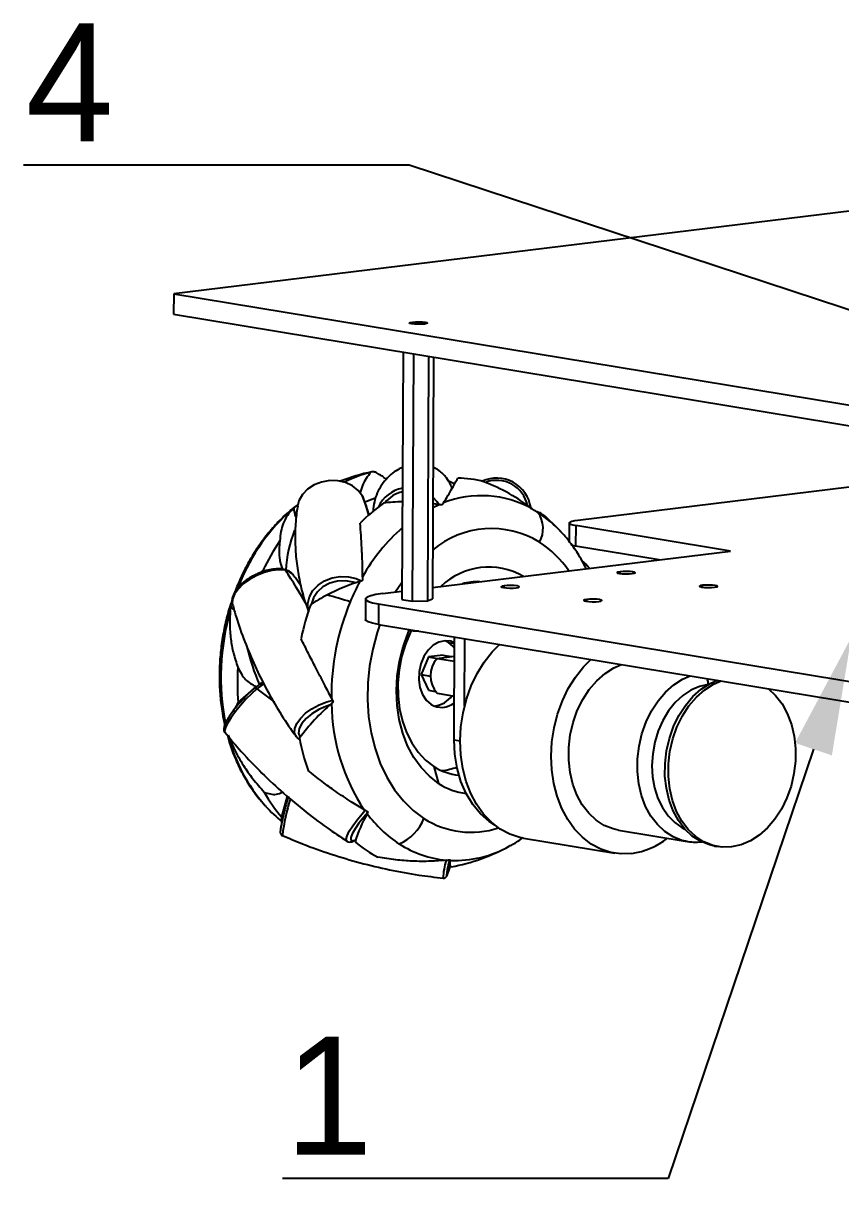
# Model space of a CAD drawing. Header units: inches. Extents: x 2.48 to 6.21, y 4.28 to 6.18.
# Drawn here: x 2.484 to 3.729, y 4.401 to 6.182 of the extents above; entities that cross this region are included whole.
import ezdxf
from ezdxf import colors
from ezdxf.entities.mleader import LeaderData, LeaderLine
from ezdxf.math import Vec2, Vec3

# ---------------------------------------------------------------- set-up
doc = ezdxf.new("R2010")
doc.units = ezdxf.units.IN
doc.header["$MEASUREMENT"] = 0

msp = doc.modelspace()

# ---------------------------------------------------------------- linework, layer by layer
at = {"color": 7, "linetype": 'Continuous', "lineweight": 25}
for p, q in [((4.4775, 5.9855), (2.7129, 5.7697)), ((2.7129, 5.7697), (2.7127, 5.7385)), ((2.7129, 5.7697), (4.1784, 5.528)), ((2.7127, 5.7385), (4.1783, 5.4968)), ((3.0624, 5.6809), (3.0606, 5.3037)), ((3.0781, 5.6783), (3.0763, 5.3011)), ((3.1012, 5.6745), (3.0995, 5.3017)), ((3.1086, 5.6732), (3.1069, 5.3048)), ((3.8579, 5.4892), (3.3285, 5.4244)), ((2.903, 5.4491), (2.8955, 5.4433)), ((2.9018, 5.4479), (2.8991, 5.4461)), ((3.0022, 5.4572), (3.0003, 5.4613)), ((3.1088, 5.4499), (3.1174, 5.4485)), ((3.3153, 5.4203), (3.3152, 5.392)), ((3.3253, 5.4165), (3.3251, 5.3853)), ((3.5608, 5.3776), (3.3253, 5.4165)), ((3.107, 5.3221), (3.5608, 5.3776)), ((3.4522, 5.3644), (3.3251, 5.3853)), ((2.8534, 5.3476), (2.8487, 5.3481)), ((3.1701, 5.3299), (3.1684, 5.3307)), ((3.0314, 5.3129), (3.0606, 5.3165)), ((2.8028, 5.2971), (2.8014, 5.2951)), ((3.005, 5.3046), (3.0049, 5.2735)), ((3.0249, 5.2971), (3.0248, 5.2659)), ((3.0249, 5.2971), (3.8624, 5.1589)), ((3.0606, 5.3037), (3.0763, 5.3011)), ((3.0763, 5.3011), (3.0995, 5.3017)), ((3.0995, 5.3017), (3.1069, 5.3048)), ((3.0248, 5.2659), (3.8623, 5.1278)), ((3.0717, 5.2582), (3.0717, 5.2576)), ((3.1313, 5.2384), (3.1263, 5.241)), ((3.1401, 5.0901), (3.1408, 5.2468)), ((3.156, 5.1416), (3.1565, 5.2442)), ((3.1232, 5.2189), (3.1011, 5.2162)), ((3.1173, 5.2145), (3.1407, 5.2173)), ((3.1231, 5.2189), (3.1362, 5.2168)), ((3.1232, 5.2189), (3.1232, 5.2189)), ((3.1011, 5.2162), (3.0899, 5.1895)), ((3.1011, 5.2162), (3.1142, 5.214)), ((3.1142, 5.2141), (3.1173, 5.2145)), ((3.1142, 5.2141), (3.1406, 5.2097)), ((3.0899, 5.1895), (3.1041, 5.1872)), ((3.0899, 5.1895), (3.1008, 5.1655)), ((2.8384, 5.171), (2.8108, 5.1466)), ((2.8491, 5.1778), (2.8436, 5.1739)), ((3.1008, 5.1656), (3.1113, 5.1638)), ((3.1008, 5.1655), (3.1009, 5.1655)), ((3.114, 5.1611), (3.1404, 5.1567)), ((3.109, 5.0495), (3.1164, 5.0236)), ((2.8858, 5.0041), (2.8773, 4.9725)), ((2.8867, 5.0033), (2.8851, 4.9976)), ((3.3903, 4.9523), (3.495, 4.935)), ((3.2458, 4.9402), (3.3846, 4.9173)), ((3.495, 4.935), (3.4932, 4.9353)), ((3.2258, 4.9287), (3.2239, 4.9277)), ((3.5369, 4.9281), (3.5421, 4.9272))]:
    msp.add_line(p, q, dxfattribs=at)
at = {"color": 8, "linetype": 'Continuous', "lineweight": 25}
for p, q in [((3.0766, 5.7266), (3.0766, 5.7237)), ((2.9019, 5.4483), (2.8991, 5.4461)), ((3.1075, 5.444), (3.1174, 5.4485)), ((3.1088, 5.4499), (3.1076, 5.4514)), ((3.0167, 5.4419), (3.0167, 5.4384)), ((3.3929, 5.3433), (3.3929, 5.3462)), ((3.2164, 5.3217), (3.2164, 5.3246)), ((3.5185, 5.3226), (3.5185, 5.3255)), ((2.8022, 5.2974), (2.8014, 5.2951)), ((3.342, 5.301), (3.342, 5.3039)), ((3.0747, 5.2564), (3.0747, 5.2577)), ((3.1313, 5.2384), (3.1408, 5.2369)), ((3.1401, 5.0901), (3.1492, 5.0886)), ((2.8856, 4.9992), (2.8862, 4.9991))]:
    msp.add_line(p, q, dxfattribs=at)
at = {"color": 7, "linetype": 'Continuous', "lineweight": 25, "flags": 128}
for points in [[(3.0949, 5.7236), (3.0903, 5.7232), (3.0849, 5.7232), (3.0797, 5.7234), (3.0754, 5.7239), (3.0727, 5.7245), (3.072, 5.7253), (3.0733, 5.726), (3.0766, 5.7266)], [(3.0766, 5.7266), (3.0812, 5.727), (3.0865, 5.7271), (3.0917, 5.7269), (3.096, 5.7264), (3.0987, 5.7257), (3.0995, 5.7249), (3.0981, 5.7242), (3.0949, 5.7236)], [(3.0003, 5.4613), (2.994, 5.4699), (2.9854, 5.4769), (2.9748, 5.4819), (2.9629, 5.4846), (2.9505, 5.485), (2.9382, 5.4828), (2.9267, 5.4784), (2.9168, 5.4718), (2.909, 5.4636), (2.9037, 5.4542), (2.9015, 5.4461)], [(3.1076, 5.4597), (3.1135, 5.4529), (3.1166, 5.4481)], [(3.3285, 5.4244), (3.3233, 5.4236), (3.3192, 5.4227), (3.3166, 5.4217), (3.3154, 5.4206), (3.3157, 5.4195), (3.3175, 5.4184), (3.3207, 5.4174), (3.3253, 5.4165)], [(3.3251, 5.3853), (3.3206, 5.3862), (3.3186, 5.3868)], [(2.8487, 5.3481), (2.8462, 5.3458), (2.8456, 5.3452)], [(2.8954, 5.341), (2.8952, 5.3413), (2.8947, 5.3419)], [(3.3929, 5.3462), (3.3896, 5.3456), (3.3883, 5.3449), (3.389, 5.3441), (3.3917, 5.3434), (3.396, 5.343), (3.4012, 5.3427), (3.4066, 5.3428), (3.4112, 5.3432)], [(3.4112, 5.3432), (3.4144, 5.3438), (3.4158, 5.3445), (3.415, 5.3453), (3.4123, 5.346), (3.408, 5.3464), (3.4028, 5.3467), (3.3975, 5.3466), (3.3929, 5.3462)], [(3.2164, 5.3246), (3.2132, 5.324), (3.2118, 5.3233), (3.2125, 5.3225), (3.2153, 5.3219), (3.2196, 5.3214), (3.2248, 5.3212), (3.2301, 5.3212), (3.2347, 5.3216)], [(3.2347, 5.3216), (3.238, 5.3222), (3.2393, 5.3229), (3.2386, 5.3237), (3.2359, 5.3244), (3.2316, 5.3249), (3.2264, 5.3251), (3.221, 5.325), (3.2164, 5.3246)], [(3.5185, 5.3255), (3.5152, 5.3249), (3.5139, 5.3242), (3.5146, 5.3234), (3.5174, 5.3227), (3.5216, 5.3222), (3.5269, 5.322), (3.5322, 5.3221), (3.5368, 5.3225)], [(3.5368, 5.3225), (3.5401, 5.3231), (3.5414, 5.3238), (3.5407, 5.3246), (3.5379, 5.3252), (3.5337, 5.3257), (3.5285, 5.3259), (3.5231, 5.3259), (3.5185, 5.3255)], [(3.0314, 5.3129), (3.0209, 5.3113), (3.0129, 5.3095), (3.0075, 5.3074), (3.0051, 5.3053), (3.0057, 5.3031), (3.0094, 5.3009), (3.0158, 5.2989), (3.0249, 5.2971)], [(2.9181, 5.2863), (2.9178, 5.2878), (2.9171, 5.2934)], [(3.342, 5.3039), (3.3388, 5.3033), (3.3374, 5.3026), (3.3382, 5.3018), (3.3409, 5.3011), (3.3452, 5.3007), (3.3504, 5.3004), (3.3557, 5.3005), (3.3603, 5.3009)], [(3.3603, 5.3009), (3.3636, 5.3015), (3.3649, 5.3022), (3.3642, 5.303), (3.3615, 5.3037), (3.3572, 5.3041), (3.352, 5.3044), (3.3467, 5.3043), (3.342, 5.3039)], [(3.0248, 5.2659), (3.0157, 5.2677), (3.0092, 5.2698), (3.0056, 5.2719), (3.0049, 5.2735)], [(3.1164, 5.0236), (3.1023, 5.0344), (3.0896, 5.0476), (3.0785, 5.0632), (3.0691, 5.0808), (3.0617, 5.1001), (3.0563, 5.1207), (3.0531, 5.1424), (3.0521, 5.1648), (3.0533, 5.1874), (3.0567, 5.2099), (3.0623, 5.2319), (3.0699, 5.253), (3.0721, 5.2581)], [(3.0751, 5.2576), (3.0734, 5.2542), (3.0658, 5.2359), (3.06, 5.2166), (3.0562, 5.1967), (3.0543, 5.1766), (3.0546, 5.1566), (3.0569, 5.1371), (3.0612, 5.1185), (3.0675, 5.101), (3.0756, 5.0852), (3.0853, 5.0711), (3.0965, 5.0591), (3.109, 5.0495)], [(3.0747, 5.2564), (3.0724, 5.257), (3.0717, 5.2576)], [(3.1408, 5.238), (3.1351, 5.2402), (3.126, 5.241), (3.1168, 5.2389), (3.1081, 5.234), (3.1003, 5.2265), (3.0938, 5.2169), (3.0892, 5.2058), (3.0866, 5.1937), (3.0861, 5.1815), (3.0879, 5.1697), (3.0918, 5.1592), (3.0976, 5.1504), (3.1049, 5.144)], [(3.1407, 5.2294), (3.1387, 5.232), (3.1313, 5.2384)], [(3.2458, 4.9402), (3.24, 4.9413), (3.2248, 4.9463), (3.2103, 4.954), (3.1969, 4.9643), (3.1849, 4.9769), (3.1743, 4.9917), (3.1654, 5.0084), (3.1583, 5.0267), (3.1532, 5.0464), (3.1502, 5.067), (3.1492, 5.0882), (3.1504, 5.1097), (3.1536, 5.1311), (3.1589, 5.152), (3.1662, 5.1721), (3.1752, 5.191), (3.186, 5.2084), (3.1982, 5.224), (3.2094, 5.2354)], [(3.4107, 4.9168), (3.3946, 4.9162), (3.3787, 4.9184), (3.3635, 4.9235), (3.349, 4.9312), (3.3356, 4.9414), (3.3236, 4.954), (3.313, 4.9688), (3.3041, 4.9855), (3.297, 5.0039), (3.2919, 5.0235), (3.2889, 5.0441), (3.2879, 5.0653), (3.2891, 5.0868), (3.2923, 5.1082), (3.2976, 5.1291), (3.3049, 5.1492), (3.3139, 5.1681), (3.3247, 5.1855), (3.3369, 5.2011), (3.3481, 5.2126)], [(3.3903, 4.9523), (3.3823, 4.9541), (3.3688, 4.9594), (3.3563, 4.9675), (3.345, 4.9781), (3.3352, 4.991), (3.3271, 5.0059), (3.3209, 5.0224), (3.3167, 5.0403), (3.3146, 5.059), (3.3147, 5.0782), (3.317, 5.0975), (3.3213, 5.1164), (3.3277, 5.1345), (3.336, 5.1513), (3.3459, 5.1666), (3.3573, 5.18), (3.3699, 5.1911), (3.3834, 5.1998), (3.3948, 5.2049)], [(3.5369, 4.9281), (3.5288, 4.9299), (3.5154, 4.9353), (3.5028, 4.9433), (3.4916, 4.9539), (3.4818, 4.9668), (3.4737, 4.9817), (3.4675, 4.9982), (3.4633, 5.0161), (3.4612, 5.0348), (3.4613, 5.054), (3.4635, 5.0733), (3.4679, 5.0922), (3.4743, 5.1103), (3.4825, 5.1272), (3.4925, 5.1425), (3.5038, 5.1558), (3.5165, 5.167), (3.53, 5.1756), (3.5414, 5.1807)], [(3.5626, 4.9268), (3.5482, 4.9265), (3.5341, 4.929), (3.5206, 4.9344), (3.5081, 4.9425), (3.4968, 4.9531), (3.487, 4.9659), (3.4789, 4.9808), (3.4727, 4.9974), (3.4685, 5.0152), (3.4664, 5.034), (3.4665, 5.0532), (3.4688, 5.0724), (3.4731, 5.0913), (3.4795, 5.1094), (3.4878, 5.1263), (3.4977, 5.1416), (3.5091, 5.155), (3.5217, 5.1661), (3.5352, 5.1748), (3.5466, 5.1798)], [(3.619, 5.1679), (3.6297, 5.1577), (3.6395, 5.1449), (3.6476, 5.13), (3.6538, 5.1134), (3.658, 5.0956), (3.6601, 5.0768), (3.66, 5.0576), (3.6577, 5.0384), (3.6534, 5.0195), (3.647, 5.0014), (3.6388, 4.9845), (3.6288, 4.9692), (3.6174, 4.9558), (3.6048, 4.9447), (3.5913, 4.936), (3.5771, 4.93), (3.5626, 4.9268)], [(2.8108, 5.1466), (2.8078, 5.1406), (2.8066, 5.1382)], [(2.8999, 5.0943), (2.8996, 5.0946), (2.8994, 5.0949)], [(3.2021, 4.9599), (3.1935, 4.9656), (3.1801, 4.9772), (3.1683, 4.9915), (3.1583, 5.0081), (3.1504, 5.0266), (3.1446, 5.0467), (3.1412, 5.068), (3.1401, 5.0901)], [(2.8514, 4.9905), (2.8522, 4.9897), (2.8529, 4.9889)], [(3.1357, 4.8963), (3.1355, 4.8962), (3.135, 4.8965), (3.1346, 4.8971), (3.1344, 4.8981), (3.1342, 4.8995), (3.1341, 4.9013), (3.1341, 4.9035), (3.1343, 4.9061)]]:
    msp.add_lwpolyline(points, dxfattribs=at)
at = {"color": 8, "linetype": 'Continuous', "lineweight": 25, "flags": 128}
for points in [[(3.0003, 5.4613), (3.0062, 5.4446), (3.0097, 5.4323)], [(2.8825, 5.3483), (2.8731, 5.3491), (2.8624, 5.348), (2.8509, 5.3451), (2.8394, 5.3405), (2.8284, 5.3345), (2.8188, 5.3275), (2.8109, 5.3198), (2.8053, 5.3119), (2.8023, 5.3044), (2.802, 5.2975), (2.8023, 5.2961)], [(2.8947, 5.3419), (2.89, 5.3457), (2.8825, 5.3483)], [(2.8134, 5.3281), (2.8117, 5.324), (2.8111, 5.3224)], [(2.8134, 5.3281), (2.8152, 5.3284), (2.817, 5.3287)], [(2.9171, 5.2934), (2.9172, 5.2979), (2.9197, 5.308), (2.925, 5.3175), (2.9328, 5.3257), (2.9428, 5.3322), (2.9542, 5.3367), (2.9665, 5.3388), (2.979, 5.3385), (2.9908, 5.3357), (2.9984, 5.3324)], [(2.9897, 5.3291), (2.9864, 5.3302), (2.9745, 5.3322), (2.9623, 5.3316), (2.9506, 5.3285), (2.9402, 5.323), (2.9317, 5.3155), (2.9257, 5.3066), (2.9228, 5.2971)], [(3.0607, 5.3302), (3.0552, 5.322), (3.0509, 5.3153)], [(3.0271, 5.2655), (3.0229, 5.2534), (3.016, 5.2283), (3.0112, 5.2026), (3.0085, 5.1767), (3.008, 5.1508), (3.0097, 5.1252), (3.0136, 5.1004), (3.0196, 5.0765), (3.0276, 5.054), (3.0376, 5.0331), (3.0494, 5.014), (3.0628, 4.997), (3.0778, 4.9824), (3.0941, 4.9702)], [(3.4932, 4.9353), (3.487, 4.9368), (3.4735, 4.9422), (3.461, 4.9502), (3.4497, 4.9608), (3.4399, 4.9737), (3.4318, 4.9886), (3.4256, 5.0051), (3.4214, 5.023), (3.4193, 5.0417), (3.4194, 5.0609), (3.4217, 5.0802), (3.426, 5.0991), (3.4324, 5.1172), (3.4406, 5.1341), (3.4506, 5.1494), (3.462, 5.1627), (3.4746, 5.1739), (3.4881, 5.1826), (3.4995, 5.1876)], [(2.8396, 5.1677), (2.8314, 5.1603), (2.8229, 5.1517), (2.8145, 5.1424), (2.8068, 5.133), (2.8002, 5.1239), (2.7951, 5.1157), (2.7918, 5.1088), (2.7904, 5.1038), (2.791, 5.1009)], [(2.8504, 5.1756), (2.847, 5.1734), (2.8396, 5.1677)], [(2.8396, 5.1677), (2.8638, 5.1494), (2.8664, 5.1474)], [(3.5272, 5.1744), (3.5138, 5.1714), (3.5008, 5.1657), (3.4884, 5.1574), (3.4769, 5.1467), (3.4667, 5.134), (3.4579, 5.1194), (3.4509, 5.1035), (3.4457, 5.0864), (3.4425, 5.0688), (3.4413, 5.051), (3.4423, 5.0335), (3.4453, 5.0166), (3.4504, 5.0008), (3.4573, 4.9866), (3.4659, 4.9742), (3.476, 4.9639), (3.4874, 4.956), (3.4916, 4.9539)], [(2.8994, 5.0949), (2.8971, 5.1004), (2.8973, 5.1073), (2.9003, 5.1148), (2.9059, 5.1227), (2.9138, 5.1304), (2.9235, 5.1374), (2.9344, 5.1434), (2.9459, 5.148), (2.9531, 5.15)], [(2.9503, 5.1427), (2.9448, 5.1409), (2.9337, 5.136), (2.9234, 5.1297), (2.9147, 5.1225), (2.9081, 5.1149), (2.9042, 5.1073), (2.9032, 5.1003), (2.9051, 5.0944), (2.9055, 5.0939)], [(2.9768, 4.9354), (2.9764, 4.9358), (2.9757, 4.9388), (2.9771, 4.9438), (2.9804, 4.9506), (2.9855, 4.9588), (2.9921, 4.9679), (2.9998, 4.9774), (3.004, 4.9822)], [(3.0085, 4.9793), (3.0023, 4.9721), (2.995, 4.9629), (2.9891, 4.9543), (2.9848, 4.9469), (2.9826, 4.9411), (2.9825, 4.9374), (2.9846, 4.936), (2.9887, 4.937), (2.9901, 4.9377)], [(3.1296, 4.8925), (3.1287, 4.8875), (3.1283, 4.8838), (3.1288, 4.883), (3.13, 4.8853), (3.132, 4.8905), (3.1344, 4.898)]]:
    msp.add_lwpolyline(points, dxfattribs=at)
at = {"color": 7, "linetype": 'Continuous', "lineweight": 25}
for centre, radius, start, end in [((3.0779, 5.1979), 0.3071, 101.8724, 111.2518), ((3.0617, 5.3077), 0.1962, 104.328, 116.8444), ((3.0507, 5.327), 0.1772, 59.4938, 62.7511), ((3.1442, 5.3244), 0.1642, 75.4527, 89.552), ((3.2046, 5.4361), 0.0527, 8.1544, 114.6567), ((3.071, 5.4231), 0.0512, 100.8158, 154.954), ((3.0823, 5.2142), 0.2881, 52.1499, 69.0213), ((3.1837, 5.2384), 0.2605, 125.4661, 135.8242), ((3.0678, 5.1748), 0.2781, 91.3488, 97.2923), ((3.1817, 5.3043), 0.1577, 60.6259, 111.6359), ((3.0933, 5.2154), 0.3018, 131.4687, 158.071), ((2.9338, 5.4444), 0.038, 180.9859, 203.1023), ((3.1756, 5.2938), 0.1699, 57.1783, 58.4133), ((3.2324, 5.4119), 0.0431, 331.1457, 34.8735), ((3.0779, 5.1979), 0.3071, 42.8913, 49.8427), ((3.1641, 5.1963), 0.35, 145.8021, 154.3071), ((3.2918, 5.312), 0.0668, 36.1172, 49.5823), ((3.193, 5.2479), 0.1053, 59.9926, 133.9526), ((3.0933, 5.0259), 0.3204, 107.5601, 117.2981), ((3.2997, 5.1675), 0.3446, 151.5974, 157.3335), ((3.176, 5.2457), 0.0853, 87.9851, 105.9602), ((3.0848, 5.0427), 0.3016, 117.3337, 122.7736), ((2.6754, 4.3184), 1.0286, 72.6701, 74.7258), ((2.8128, 5.3066), 0.0193, 227.2437, 241.1731), ((3.2974, 5.1621), 0.3991, 160.3463, 168.1391), ((3.3276, 5.1566), 0.3745, 157.441, 180.4458), ((3.0837, 5.3224), 0.0666, 262.2007, 271.73), ((3.201, 5.176), 0.3912, 176.417, 184.3134), ((3.1435, 5.1874), 0.0396, 137.6995, 221.7583), ((3.1709, 4.8953), 0.3315, 131.0354, 143.4972), ((3.251, 5.1485), 0.2978, 180.615, 213.7568), ((3.121, 5.1698), 0.0304, 238.0733, 309.5988), ((3.1057, 5.1799), 0.0387, 276.3087, 324.2704), ((3.2317, 5.1531), 0.3329, 190.4989, 199.2942), ((3.1545, 5.119), 0.0831, 236.8202, 265.0159), ((3.1125, 5.1328), 0.0901, 275.3877, 290.6391), ((3.1698, 5.1053), 0.0977, 236.8418, 263.1781), ((3.0616, 5.1303), 0.2427, 209.7125, 220.5723), ((3.0779, 5.1979), 0.3071, 222.8913, 229.4217), ((2.8947, 4.97), 0.0176, 171.9301, 196.0114), ((3.2016, 4.8684), 0.2225, 150.6619, 162.6891), ((3.1619, 5.0923), 0.1924, 216.6776, 236.7567), ((3.029, 4.9956), 0.0698, 293.1414, 338.6608), ((3.1092, 5.0756), 0.1852, 229.6205, 242.6296), ((3.3949, 5.0288), 0.1131, 278.0397, 308.2472), ((3.1423, 5.0629), 0.157, 236.8535, 264.7801), ((3.0779, 5.1979), 0.3071, 280.8508, 298.3759), ((3.5097, 4.8166), 0.3876, 166.5567, 168.7075)]:
    msp.add_arc(centre, radius, start, end, dxfattribs=at)
at = {"color": 8, "linetype": 'Continuous', "lineweight": 25}
for centre, radius, start, end in [((3.2049, 5.4376), 0.0478, 11.8718, 110.6117), ((3.0708, 5.4224), 0.0463, 101.8193, 142.0492), ((3.0493, 5.3555), 0.1065, 106.7737, 115.6772), ((3.1663, 5.2807), 0.1859, 42.6213, 56.9461), ((3.2476, 5.1998), 0.2833, 131.1727, 150.7028), ((3.0563, 5.3429), 0.1725, 157.3559, 178.1848), ((3.197, 5.2724), 0.1395, 58.3845, 130.065), ((3.1807, 5.2553), 0.1627, 34.562, 56.654), ((2.88, 5.3467), 0.00301, 32.5412, 77.4346), ((2.3192, 4.962), 0.6831, 29.1196, 34.444), ((3.1513, 5.1856), 0.3665, 163.9328, 191.128), ((3.1583, 5.3102), 0.343, 193.2194, 203.4266), ((3.5038, 5.1746), 0.0234, 359.6607, 21.8983), ((2.837, 5.165), 0.00371, 46.1225, 111.0321), ((3.0424, 5.1579), 0.2539, 194.4669, 221.2265), ((3.1562, 4.9129), 0.2795, 161.8456, 173.6034), ((3.1657, 5.0808), 0.1318, 237.0876, 288.5303), ((3.14, 5.0788), 0.1728, 268.0912, 299.0153), ((3.2359, 4.8732), 0.113, 162.9409, 177.0116)]:
    msp.add_arc(centre, radius, start, end, dxfattribs=at)
at = {"color": 7, "linetype": 'Continuous', "lineweight": 25}
for points, knots in [([(3.0615, 5.5052), (3.0582, 5.5036), (3.0506, 5.4999), (3.0407, 5.4919), (3.0315, 5.4816), (3.0242, 5.4696), (3.0189, 5.4563), (3.0174, 5.4467), (3.0167, 5.4419)], [0, 0, 0, 0, 0.129899, 0.291952, 0.464458, 0.64118, 0.817871, 1, 1, 1, 1]), ([(3.1147, 5.5017), (3.1135, 5.5025), (3.1114, 5.5039), (3.1089, 5.505), (3.1078, 5.5054)], [0, 0, 0, 0, 0.595728, 1, 1, 1, 1]), ([(3.137, 5.4729), (3.1362, 5.4751), (3.1342, 5.4805), (3.1294, 5.4881), (3.1233, 5.495), (3.1185, 5.4993), (3.1154, 5.5012), (3.1147, 5.5017)], [0, 0, 0, 0, 0.225182, 0.547336, 0.77488, 0.950498, 1, 1, 1, 1]), ([(3.0131, 5.4978), (3.0082, 5.4914), (3.0008, 5.4819), (2.9978, 5.4694), (2.9968, 5.4652)], [0, 0, 0, 0, 0.668298, 1, 1, 1, 1]), ([(3.0348, 5.4884), (3.0324, 5.4902), (3.0272, 5.494), (3.0213, 5.4973), (3.0164, 5.4989), (3.0142, 5.4981), (3.0131, 5.4978)], [0, 0, 0, 0, 0.229806, 0.499362, 0.739492, 1, 1, 1, 1]), ([(3.0348, 5.4884), (3.0352, 5.4881), (3.0359, 5.4876), (3.0366, 5.487), (3.0369, 5.4867)], [0, 0, 0, 0, 0.560231, 1, 1, 1, 1]), ([(3.1236, 5.4509), (3.126, 5.4547), (3.1313, 5.463), (3.1372, 5.4732), (3.1422, 5.4822), (3.1444, 5.4864), (3.1455, 5.4885)], [0, 0, 0, 0, 0.229806, 0.499362, 0.739492, 1, 1, 1, 1]), ([(3.0106, 5.4318), (3.0096, 5.4352), (3.0073, 5.444), (3.004, 5.4521), (3.0019, 5.4571)], [0, 0, 0, 0, 0.390445, 1, 1, 1, 1]), ([(3.1215, 5.4476), (3.1207, 5.4478), (3.1194, 5.4481), (3.118, 5.4483), (3.1174, 5.4485)], [0, 0, 0, 0, 0.559604, 1, 1, 1, 1]), ([(3.1236, 5.4509), (3.1232, 5.4503), (3.1225, 5.4492), (3.1218, 5.4481), (3.1215, 5.4476)], [0, 0, 0, 0, 0.560231, 1, 1, 1, 1]), ([(3.2575, 5.4415), (3.2575, 5.4417), (3.2571, 5.4449), (3.2561, 5.4478), (3.2551, 5.4506)], [0, 0, 0, 0, 0.059439, 1, 1, 1, 1]), ([(2.893, 5.4413), (2.8919, 5.4404), (2.8845, 5.4346), (2.8719, 5.4221), (2.8555, 5.4037), (2.8406, 5.3833), (2.8272, 5.3615), (2.8153, 5.3385), (2.8088, 5.3224), (2.8056, 5.3144)], [0, 0, 0, 0, 0.030373, 0.191036, 0.352647, 0.514936, 0.67766, 0.840635, 1, 1, 1, 1]), ([(2.8935, 5.4415), (2.8909, 5.4384), (2.8852, 5.4317), (2.8796, 5.4202), (2.8757, 5.4073), (2.8749, 5.3979), (2.8746, 5.3931)], [0, 0, 0, 0, 0.229806, 0.499362, 0.739492, 1, 1, 1, 1]), ([(2.8935, 5.4415), (2.8939, 5.4419), (2.8947, 5.4427), (2.8955, 5.4435), (2.8958, 5.4438)], [0, 0, 0, 0, 0.560231, 1, 1, 1, 1]), ([(2.8958, 5.4438), (2.8964, 5.4442), (2.8975, 5.445), (2.8986, 5.4458), (2.8991, 5.4461)], [0, 0, 0, 0, 0.559604, 1, 1, 1, 1]), ([(2.9017, 5.4462), (2.9012, 5.4429), (2.899, 5.4307), (2.8977, 5.4084), (2.8979, 5.3801), (2.9008, 5.3517), (2.9061, 5.324), (2.9121, 5.3018), (2.9169, 5.2894), (2.9185, 5.2855)], [0, 0, 0, 0, 0.062613, 0.234549, 0.40725, 0.57968, 0.750947, 0.919992, 1, 1, 1, 1]), ([(3.0167, 5.4419), (3.0166, 5.4411), (3.0164, 5.4395), (3.0165, 5.4378), (3.0165, 5.4369)], [0, 0, 0, 0, 0.464309, 1, 1, 1, 1]), ([(3.2623, 5.4391), (3.2617, 5.4396), (3.2607, 5.4405), (3.2596, 5.4414), (3.2591, 5.4418)], [0, 0, 0, 0, 0.559885, 1, 1, 1, 1]), ([(3.2646, 5.4385), (3.2642, 5.4386), (3.2634, 5.4389), (3.2626, 5.439), (3.2623, 5.4391)], [0, 0, 0, 0, 0.560231, 1, 1, 1, 1]), ([(3.2646, 5.4385), (3.2673, 5.4375), (3.2718, 5.4358), (3.2746, 5.4333), (3.2757, 5.4323)], [0, 0, 0, 0, 0.588728, 1, 1, 1, 1]), ([(3.0006, 5.3384), (3.0005, 5.3455), (3.0004, 5.3607), (2.9995, 5.3817), (2.9983, 5.4021), (2.9974, 5.4139), (2.9969, 5.42)], [0, 0, 0, 0, 0.229806, 0.499362, 0.739492, 1, 1, 1, 1]), ([(3.3412, 5.3508), (3.3396, 5.3541), (3.3344, 5.3648), (3.3237, 5.3813), (3.3125, 5.3966), (3.305, 5.4043), (3.303, 5.4064)], [0, 0, 0, 0, 0.15869, 0.513488, 0.866596, 1, 1, 1, 1]), ([(2.8746, 5.3931), (2.8737, 5.3844), (2.8721, 5.3691), (2.8766, 5.3557), (2.8785, 5.3499)], [0, 0, 0, 0, 0.565257, 1, 1, 1, 1]), ([(2.8398, 5.3426), (2.8383, 5.342), (2.8333, 5.3398), (2.8254, 5.335), (2.8168, 5.3284), (2.8098, 5.3211), (2.8046, 5.3134), (2.8019, 5.306), (2.8012, 5.3003), (2.8022, 5.2976), (2.8024, 5.2968)], [0, 0, 0, 0, 0.065758, 0.214827, 0.364335, 0.514886, 0.66721, 0.821615, 0.954079, 1, 1, 1, 1]), ([(2.8806, 5.3496), (2.8791, 5.3499), (2.8747, 5.3506), (2.8666, 5.3505), (2.8562, 5.3487), (2.8471, 5.346), (2.8417, 5.3435), (2.8398, 5.3426)], [0, 0, 0, 0, 0.130349, 0.375859, 0.620843, 0.864384, 1, 1, 1, 1]), ([(2.8943, 5.3419), (2.8938, 5.3426), (2.8921, 5.3451), (2.8874, 5.3478), (2.8828, 5.349), (2.8806, 5.3496)], [0, 0, 0, 0, 0.171095, 0.599757, 1, 1, 1, 1]), ([(2.9063, 5.3249), (2.9037, 5.3289), (2.9002, 5.3345), (2.8963, 5.3397), (2.8952, 5.3411)], [0, 0, 0, 0, 0.731248, 1, 1, 1, 1]), ([(3.0006, 5.3326), (2.9999, 5.3324), (2.9985, 5.332), (2.9972, 5.3316), (2.9966, 5.3314)], [0, 0, 0, 0, 0.559986, 1, 1, 1, 1]), ([(3.0006, 5.3384), (3.0006, 5.3374), (3.0006, 5.3354), (3.0006, 5.3334), (3.0006, 5.3326)], [0, 0, 0, 0, 0.560231, 1, 1, 1, 1]), ([(2.802, 5.3037), (2.8003, 5.2987), (2.7957, 5.2853), (2.7902, 5.2628), (2.7855, 5.2364), (2.7828, 5.2097), (2.7821, 5.183), (2.7834, 5.1565), (2.7862, 5.1329), (2.7894, 5.1185), (2.7907, 5.1125)], [0, 0, 0, 0, 0.081607, 0.21818, 0.354802, 0.491504, 0.628311, 0.765256, 0.90236, 1, 1, 1, 1]), ([(2.7991, 5.287), (2.7992, 5.288), (2.7994, 5.2899), (2.7996, 5.2916), (2.7997, 5.2924)], [0, 0, 0, 0, 0.560231, 1, 1, 1, 1]), ([(2.7997, 5.2924), (2.8, 5.2929), (2.8006, 5.2938), (2.8012, 5.2947), (2.8014, 5.2951)], [0, 0, 0, 0, 0.559986, 1, 1, 1, 1]), ([(2.8026, 5.2963), (2.8043, 5.29), (2.8095, 5.2708), (2.8209, 5.2394), (2.8364, 5.2022), (2.8543, 5.1662), (2.8743, 5.1319), (2.8895, 5.1081), (2.8985, 5.0963), (2.8995, 5.0949)], [0, 0, 0, 0, 0.087288, 0.266901, 0.445883, 0.623981, 0.800961, 0.976561, 1, 1, 1, 1]), ([(2.7991, 5.287), (2.7986, 5.2803), (2.7977, 5.2658), (2.7994, 5.2442), (2.8034, 5.222), (2.8081, 5.2078), (2.8105, 5.2005)], [0, 0, 0, 0, 0.229806, 0.499362, 0.739492, 1, 1, 1, 1]), ([(2.9531, 5.1537), (2.9494, 5.1608), (2.9414, 5.1764), (2.9297, 5.199), (2.9178, 5.2221), (2.9106, 5.2366), (2.9068, 5.2441)], [0, 0, 0, 0, 0.229806, 0.499362, 0.739492, 1, 1, 1, 1]), ([(2.8105, 5.2005), (2.814, 5.1937), (2.821, 5.1802), (2.8326, 5.1741), (2.8384, 5.171)], [0, 0, 0, 0, 0.50071, 1, 1, 1, 1]), ([(2.8355, 5.1683), (2.8343, 5.1673), (2.8306, 5.1642), (2.8243, 5.1581), (2.8167, 5.1501), (2.8094, 5.1417), (2.8029, 5.1333), (2.7973, 5.1253), (2.793, 5.118), (2.79, 5.1115), (2.7891, 5.1069), (2.7894, 5.1028), (2.7908, 5.1015), (2.7911, 5.1012)], [0, 0, 0, 0, 0.054992, 0.160669, 0.265813, 0.370707, 0.475687, 0.581061, 0.687437, 0.796243, 0.912265, 0.978235, 1, 1, 1, 1]), ([(2.8492, 5.1776), (2.8488, 5.1775), (2.8466, 5.1766), (2.8422, 5.1737), (2.8377, 5.1701), (2.8355, 5.1683)], [0, 0, 0, 0, 0.100471, 0.556941, 1, 1, 1, 1]), ([(2.9531, 5.1537), (2.9537, 5.1526), (2.9547, 5.1506), (2.9557, 5.1487), (2.9562, 5.1478)], [0, 0, 0, 0, 0.560231, 1, 1, 1, 1]), ([(2.9562, 5.1478), (2.9557, 5.1474), (2.9547, 5.1466), (2.9537, 5.1457), (2.9533, 5.1454)], [0, 0, 0, 0, 0.559604, 1, 1, 1, 1]), ([(2.7912, 5.1011), (2.7981, 5.0928), (2.8146, 5.0728), (2.843, 5.0431), (2.8758, 5.0119), (2.9102, 4.983), (2.9438, 4.9573), (2.9666, 4.9423), (2.977, 4.9355)], [0, 0, 0, 0, 0.129996, 0.311854, 0.492652, 0.672386, 0.851046, 1, 1, 1, 1]), ([(2.7946, 5.0971), (2.7961, 5.0916), (2.7999, 5.0778), (2.8083, 5.057), (2.8192, 5.0348), (2.8321, 5.0144), (2.8429, 4.9997), (2.8499, 4.9925), (2.8514, 4.9909)], [0, 0, 0, 0, 0.135856, 0.338152, 0.540228, 0.741753, 0.942317, 1, 1, 1, 1]), ([(2.7957, 5.0973), (2.7988, 5.09), (2.8056, 5.074), (2.8183, 5.0517), (2.8334, 5.0297), (2.8449, 5.0168), (2.8508, 5.0101)], [0, 0, 0, 0, 0.229806, 0.499362, 0.739492, 1, 1, 1, 1]), ([(2.9002, 5.0943), (2.9008, 5.0934), (2.902, 5.0916), (2.904, 5.0906), (2.9051, 5.09)], [0, 0, 0, 0, 0.449408, 1, 1, 1, 1]), ([(3.0035, 4.9831), (2.9967, 4.9872), (2.982, 4.9962), (2.9604, 5.0107), (2.9384, 5.0265), (2.9247, 5.0375), (2.9176, 5.0432)], [0, 0, 0, 0, 0.229806, 0.499362, 0.739492, 1, 1, 1, 1]), ([(2.8508, 5.0101), (2.857, 5.0081), (2.8662, 5.0051), (2.8755, 5.0089), (2.8786, 5.0102)], [0, 0, 0, 0, 0.674546, 1, 1, 1, 1]), ([(2.8875, 5.0041), (2.887, 5.0023), (2.8856, 4.997), (2.8833, 4.9881), (2.8807, 4.9779), (2.8785, 4.9686), (2.8768, 4.9607), (2.8756, 4.9545), (2.8752, 4.9509), (2.8751, 4.949), (2.8755, 4.9471), (2.8763, 4.9456), (2.8774, 4.9445), (2.8782, 4.9442), (2.8784, 4.9442)], [0, 0, 0, 0, 0.066694, 0.194231, 0.321995, 0.449878, 0.578078, 0.707079, 0.838731, 0.911918, 0.941095, 0.966346, 0.992642, 1, 1, 1, 1]), ([(3.0035, 4.9831), (3.0045, 4.9825), (3.0063, 4.9814), (3.0082, 4.9803), (3.009, 4.9799)], [0, 0, 0, 0, 0.560231, 1, 1, 1, 1]), ([(3.009, 4.9799), (3.0088, 4.9794), (3.0083, 4.9786), (3.0078, 4.9777), (3.0076, 4.9774)], [0, 0, 0, 0, 0.559882, 1, 1, 1, 1]), ([(2.8784, 4.9443), (2.8887, 4.9399), (2.9131, 4.9293), (2.9527, 4.9154), (2.9968, 4.9023), (3.0414, 4.8917), (3.0835, 4.8839), (3.1109, 4.8807), (3.1232, 4.8793)], [0, 0, 0, 0, 0.131463, 0.313635, 0.494693, 0.674668, 0.853583, 1, 1, 1, 1]), ([(2.9769, 4.9355), (2.9769, 4.9354), (2.9779, 4.9343), (2.981, 4.9341), (2.9846, 4.9346), (2.9875, 4.9357), (2.9897, 4.9371), (2.9901, 4.9374)], [0, 0, 0, 0, 0.021433, 0.279853, 0.544199, 0.907226, 1, 1, 1, 1]), ([(3.2259, 4.929), (3.2268, 4.9294), (3.2335, 4.9327), (3.2398, 4.9371), (3.2453, 4.941)], [0, 0, 0, 0, 0.127686, 1, 1, 1, 1]), ([(3.4931, 4.9355), (3.4968, 4.9349), (3.5049, 4.9335), (3.5131, 4.9342), (3.5175, 4.9345)], [0, 0, 0, 0, 0.463608, 1, 1, 1, 1]), ([(3.128, 4.9065), (3.1202, 4.9059), (3.1031, 4.9045), (3.0774, 4.9048), (3.0504, 4.9067), (3.0331, 4.9097), (3.024, 4.9112)], [0, 0, 0, 0, 0.229806, 0.499362, 0.739492, 1, 1, 1, 1]), ([(3.1234, 4.8792), (3.1239, 4.8792), (3.125, 4.8791), (3.1264, 4.8798), (3.1274, 4.8806), (3.1282, 4.8815), (3.1289, 4.8827), (3.1299, 4.8848), (3.1315, 4.8892), (3.1332, 4.8942), (3.1344, 4.898), (3.1347, 4.8989)], [0, 0, 0, 0, 0.03812, 0.080893, 0.122323, 0.170373, 0.250433, 0.420774, 0.664937, 0.923651, 1, 1, 1, 1]), ([(3.128, 4.9065), (3.1292, 4.9066), (3.1313, 4.9068), (3.1335, 4.9071), (3.1344, 4.9073)], [0, 0, 0, 0, 0.560231, 1, 1, 1, 1]), ([(3.1344, 4.9073), (3.1344, 4.907), (3.1343, 4.9066), (3.1343, 4.9062), (3.1343, 4.9061)], [0, 0, 0, 0, 0.559604, 1, 1, 1, 1])]:
    msp.add_open_spline(points, degree=3, knots=knots, dxfattribs=at)

# ---------------------------------------------------------------- leaders
ml = msp.add_multileader_mtext('Standard')
ml.set_content('4', color=256)
ml.set_leader_properties()
ml.build(insert=Vec2(0, 0))
ml.multileader.update_dxf_attribs({"text_right_attachment_type": 6, "dogleg_length": 0.36, "arrow_head_size": 0.18})
ctx = ml.context
ctx.base_point, ctx.char_height, ctx.arrow_head_size, ctx.landing_gap_size, ctx.plane_origin = Vec3(2.4115, 6.0918), 0.18, 0.18, 0.09, Vec3(3.9891, 5.6633)
ctx.right_attachment, ctx.text_align_type = 6, 2
notes = []
notes.append((ctx, [(0, (1, 1, 0), (3.0715, 5.9658), (-1, 0), 0.36, [(0, [(3.9891, 5.6633)], 0, [])])]))
ctx.mtext.insert, ctx.mtext.alignment, ctx.mtext.flow_direction = Vec3(2.6215, 6.1818), 3, 5
ml = msp.add_multileader_mtext('Standard')
ml.set_content('1', color=256)
ml.set_leader_properties()
ml.build(insert=Vec2(0, 0))
ml.multileader.update_dxf_attribs({"text_right_attachment_type": 6, "dogleg_length": 0.36, "arrow_head_size": 0.18})
ctx = ml.context
ctx.base_point, ctx.char_height, ctx.arrow_head_size, ctx.landing_gap_size, ctx.plane_origin = Vec3(2.8662, 4.5477), 0.18, 0.18, 0.09, Vec3(3.7451, 5.2462)
ctx.right_attachment, ctx.text_align_type = 6, 2
notes.append((ctx, [(0, (1, 1, 0), (3.4662, 4.4217), (-1, 0), 0.36, [(0, [(3.7451, 5.2462)], 0, [])])]))
ctx.mtext.insert, ctx.mtext.alignment, ctx.mtext.flow_direction = Vec3(3.0162, 4.6377), 3, 5
for ctx, leaders in notes:
    for number, flags, end, landing, length, lines in leaders:
        leader = LeaderData()
        leader.index, (leader.has_last_leader_line, leader.has_dogleg_vector, leader.attachment_direction) = number, flags
        leader.last_leader_point, leader.dogleg_vector, leader.dogleg_length = Vec3(end), Vec3(landing), length
        for number, points, colour, breaks in lines:
            line = LeaderLine()
            line.index, line.vertices, line.color, line.breaks = number, Vec3.list(points), colors.encode_raw_color(colour), breaks
            leader.lines.append(line)
        ctx.leaders.append(leader)

doc.saveas('drawing.dxf')
